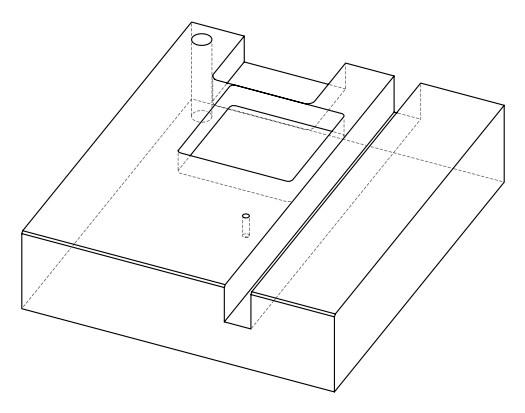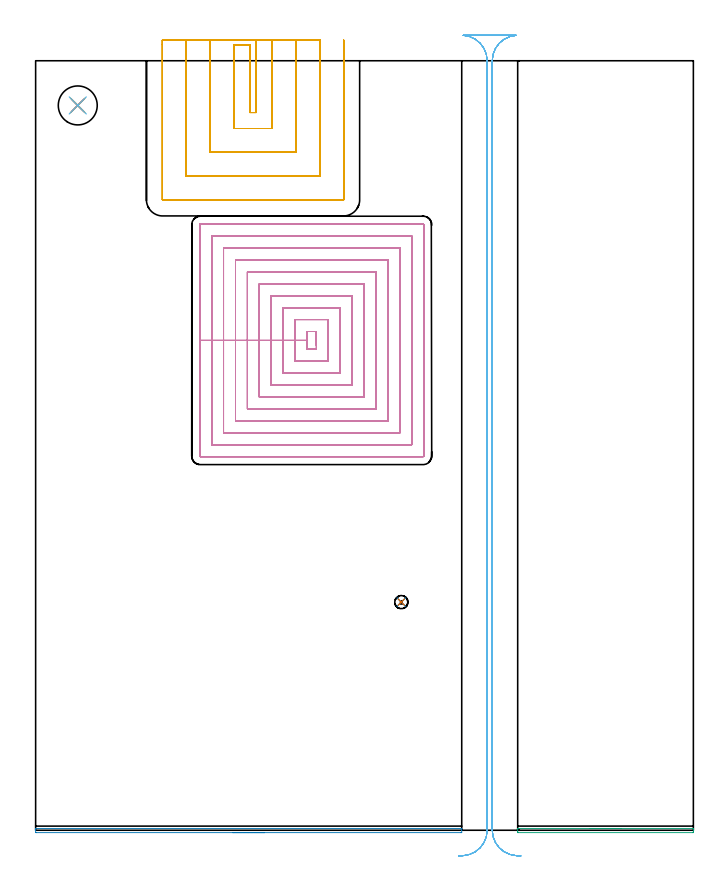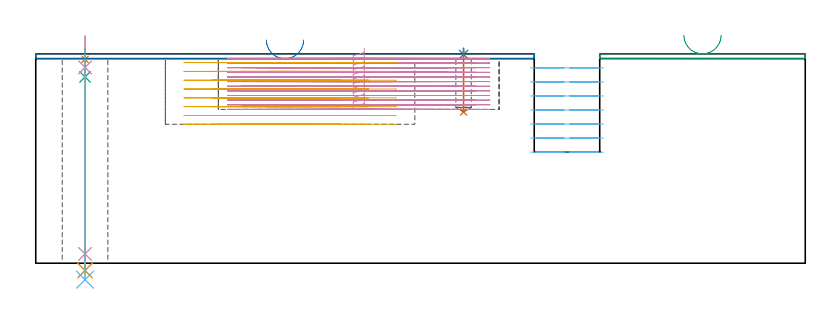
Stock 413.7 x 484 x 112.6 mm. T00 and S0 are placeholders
(PLAN: 12 operations, 9 tool changes, 119.6 min)
(1 SPOT_DRILL | STEP1HOLE | NXT0321_9005460120000 | 0.05 min | 182 mm3)
(2 SPOT_DRILL_1 | STEP1POCKET | NXT0321_9005460120000 | 0.03 min | 1 mm3)
(3 DRILL_BLIND_HOLE_INTO_CENTER | STEP1HOLE | UGT0301_200 | 0.06 min | 469 mm3)
(4 GUN_DRILL_THROUGH_HOLE | STEP1HOLE | UGT0307_007 | 0.61 min | 8176 mm3)
(5 DRILL_TO_ENLARGE_THROUGH_HOLE | STEP1HOLE | NXT0301_104 | 0.48 min | 8447 mm3)
(6 DRILL_TO_ENLARGE_THROUGH_HOLE_1 | STEP1HOLE | UGT0301_058 | 0.5 min | 35732 mm3)
(7 DRILL_BLIND_HOLE_INTO_CENTER_1 | STEP1POCKET | UGT0301_200 | 0.13 min | 1590 mm3)
(8 AREA_MILL | FG_CHAMFER_SURFACE | UGT0205_001 | 2.3 min | 903 mm3)
(9 AREA_MILL_1 | FG_CHAMFER_SURFACE_1 | UGT0205_001 | 1.04 min | 382 mm3)
(10 MILL_RECTANGULAR_POCKET | POCKET_RECTANGULAR_STRAIGHT | NXT0201_013 | Follow Part, ap 2.5, ae 75% | 75.74 min | 704071 mm3)
(11 MILL_SLOT | SLOT_PARTIAL_RECTANGULAR | UGT0201_094 | Follow Part, ap 5, ae 75% | 23.07 min | 494370 mm3)
(12 MILL_RECTANGULAR_SLOT | SLOT_RECTANGULAR | UGT0201_004 | Follow Part, ap 8, ae 75% | 15.57 min | 901321 mm3)
(TOOL NXT0321_9005460120000 | NC Spot Drill, 142deg, 12mm, Carbide, Uncoated | D12 PA142 FL30 Z2)
(TOOL UGT0301_200 | Twist Drill 8.3 mm | D8.3 PA118 FL72 Z2)
(TOOL UGT0307_007 | Gun Drill 10 mm | D10 PA130 FL24 Z1)
(TOOL NXT0301_104 | Carbide Drill 14mm [860.1-1400-112A1-MM 2214] | D14 PA140 FL123 Z2)
(TOOL UGT0301_058 | Twist Drill 24.5 mm | D24.5 PA118 FL160 Z2)
(TOOL UGT0205_001 | Chamfer Mill 20 x 3 x 45 deg. | D20 FL50 Z2)
(TOOL NXT0201_013 | ENDMILL 10mm | D10 FL30 Z4)
(TOOL UGT0201_094 | End mill 20 mm | D20 FL38 Z4)
(TOOL UGT0201_004 | End Mill 32 mm | D32 FL53 Z6)
(OP 1 SPOT_DRILL)
G17 G21 G94 G90
T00 M6
G54
G17 G0 G90 X26.5 Y455.9 S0 M3
G43 Z122.6 H0
G94 G81 G98 Z109.6 F250. R115.6
G80
M5
M2
(OP 2 SPOT_DRILL_1)
G17 G21 G94 G90
T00 M6
G54
G17 G0 G90 X230. Y143.5 S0 M3
G43 Z122.6 H0
G94 G81 G98 Z112.243 F250. R115.6
G80
M5
M2
(OP 3 DRILL_BLIND_HOLE_INTO_CENTER)
G17 G21 G94 G90
T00 M6
G54
G17 G0 G90 X26.5 Y455.9 S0 M3
G43 Z122.6 H0
G94 G81 G98 Z100.15 F250. R114.6
G80
M5
M2
(OP 4 GUN_DRILL_THROUGH_HOLE)
G17 G21 G94 G90
T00 M6
G54
G17 G0 G90 X26.5 Y455.9 M8
G43 Z122.6 H0
Z122.163
S716 M3
G94 G1 Z105.268 F125. M26
G4 X.084
Z5. F250.
G4 X.084
Z-3.832 F125.
G4 X.084
M5
M9
G0 Z122.163
Z122.6
M2
(OP 5 DRILL_TO_ENLARGE_THROUGH_HOLE)
G17 G21 G94 G90
T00 M6
G54
G17 G0 G90 X26.5 Y455.9 S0 M3
G43 Z122.6 H1
G94 G73 G98 Z-4.048 F250. Q12.961 R114.6
G80
M5
M2
(OP 6 DRILL_TO_ENLARGE_THROUGH_HOLE_1)
G17 G21 G94 G90
T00 M6
G54
G17 G0 G90 X26.5 Y455.9 S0 M3
G43 Z122.6 H0
G94 G73 G98 Z-8.861 F250. Q24.292 R114.6
G80
M5
M2
(OP 7 DRILL_BLIND_HOLE_INTO_CENTER_1)
G17 G21 G94 G90
T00 M6
G54
G17 G0 G90 X230. Y143.5 S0 M3
G43 Z122.6 H0
G94 G81 G98 Z81.3 F250. R114.6
G80
M5
M2
(OP 8 AREA_MILL)
G17 G21 G94 G90
T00 M6
G54
G17 G0 G90 X144. Y-1.5 S1061 M3
G43 Z122.6 H0
Z120.
G94 G1 X143.962 Z119.128 F250.
X143.848 Z118.263
X143.659 Z117.412
X143.397 Z116.58
X143.063 Z115.774
X142.66 Z115.
X142.192 Z114.264
X141.66 Z113.572
X141.071 Z112.929
X140.428 Z112.34
X139.736 Z111.808
X139. Z111.34
X138.226 Z110.937
X137.42 Z110.603
X136.588 Z110.341
X135.736 Z110.152
X134.872 Z110.038
X134. Z110.
X0.603
X0.37 Y-1.499 Z110.001
X0.003 Y-1.491 Z110.005
X0. Y-1.388 Z110.108
Y-0.2 Z111.295
Y0.419 Z111.918
Y0.804 Z112.303
X0.01 Y1.094 Z112.593
X0.157 Y1.1 Z112.6
X267.843
X267.99 Y1.094 Z112.593
X268. Y0.804 Z112.303
Y0.419 Z111.918
Y-0.2 Z111.295
Y-1.388 Z110.108
X267.997 Y-1.491 Z110.005
X267.629 Y-1.5 Z110.
X134.
X133.128 Z110.038
X132.264 Z110.152
X131.412 Z110.341
X130.58 Z110.603
X129.774 Z110.937
X129. Z111.34
X128.264 Z111.808
X127.572 Z112.34
X126.929 Z112.929
X126.34 Z113.572
X125.808 Z114.264
X125.34 Z115.
X124.937 Z115.774
X124.603 Z116.58
X124.341 Z117.412
X124.152 Z118.263
X124.038 Z119.128
X124. Z120.
G0 Z122.6
M5
M2
(OP 9 AREA_MILL_1)
G17 G21 G94 G90
T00 M6
G54
G17 G0 G90 X348.45 Y1.1 S1061 M3
G43 Z122.6 H0
G94 G1 X348.488 Z121.728 F250.
X348.602 Z120.863
X348.791 Z120.012
X349.053 Z119.18
X349.387 Z118.374
X349.79 Z117.6
X350.258 Z116.864
X350.79 Z116.172
X351.379 Z115.529
X352.022 Z114.939
X352.714 Z114.408
X353.45 Z113.94
X354.224 Z113.537
X355.03 Z113.203
X355.862 Z112.941
X356.714 Z112.752
X357.578 Z112.638
X358.45 Z112.6
X413.69 Y1.101 Z112.599
X413.7 Y0.88 Z112.379
Y-0.62 Z110.879
Y-1.079 Z110.417
Y-1.308 Z110.189
X413.698 Y-1.491 Z110.006
X413.584 Y-1.496 Z110.004
X413.371 Y-1.5 Z110.
X303.528 Y-1.499 Z110.001
X303.316 Y-1.496 Z110.004
X303.202 Y-1.491 Z110.006
X303.2 Y-1.308 Z110.188
Y-1.079 Z110.417
Y-0.62 Z110.879
X303.201 Y0.881 Z112.38
X303.21 Y1.101 Z112.599
X358.45 Y1.1 Z112.6
X359.322 Z112.638
X360.186 Z112.752
X361.038 Z112.941
X361.87 Z113.203
X362.676 Z113.537
X363.45 Z113.94
X364.186 Z114.408
X364.878 Z114.939
X365.521 Z115.529
X366.11 Z116.172
X366.642 Z116.864
X367.11 Z117.6
X367.513 Z118.374
X367.847 Z119.18
X368.109 Z120.012
X368.298 Z120.863
X368.412 Z121.728
X368.45 Z122.6
M5
M2
(OP 10 MILL_RECTANGULAR_POCKET)
G17 G21 G94 G90
T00 M6
G54
G17 G0 G90 X176.6 Y304.705 S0 M3
G43 Z122.6 H0
Z115.6
G94 G1 Y313.7 Z113.19 F250.
X170.7 Z111.609
Y308.1 Z110.108
Y302.5 F500.
X176.6
Y313.7
X170.7
Y308.1
X163.2
Y295.
X184.1
Y321.2
X163.2
Y308.1
X155.7
Y287.5
X191.6
Y328.7
X155.7
Y308.1
X148.2
Y280.
X199.1
Y336.2
X148.2
Y308.1
X140.7
Y272.5
X206.6
Y343.7
X140.7
Y308.1
X133.2
Y265.
X214.1
Y351.2
X133.2
Y308.1
X125.7
Y257.5
X221.6
Y358.7
X125.7
Y308.1
X118.2
Y250.
X229.1
Y366.2
X118.2
Y308.1
X110.7
Y242.5
X236.6
Y373.7
X110.7
Y308.1
X103.2
Y235.3
G3 X103.5 Y235. R0.3
G1 X243.8
G3 X244.1 Y235.3 R0.3
G1 Y380.9
G3 X243.8 Y381.2 R0.3
G1 X103.5
G3 X103.2 Y380.9 R0.3
G1 Y308.1
Y307.1
G0 X176.6 Y304.705 Z113.108
G1 Y313.7 Z110.698 F250.
X170.7 Z109.117
Y308.1 Z107.617
Y302.5 F500.
X176.6
Y313.7
X170.7
Y308.1
X163.2
Y295.
X184.1
Y321.2
X163.2
Y308.1
X155.7
Y287.5
X191.6
Y328.7
X155.7
Y308.1
X148.2
Y280.
X199.1
Y336.2
X148.2
Y308.1
X140.7
Y272.5
X206.6
Y343.7
X140.7
Y308.1
X133.2
Y265.
X214.1
Y351.2
X133.2
Y308.1
X125.7
Y257.5
X221.6
Y358.7
X125.7
Y308.1
X118.2
Y250.
X229.1
Y366.2
X118.2
Y308.1
X110.7
Y242.5
X236.6
Y373.7
X110.7
Y308.1
X103.2
Y235.3
G3 X103.5 Y235. R0.3
G1 X243.8
G3 X244.1 Y235.3 R0.3
G1 Y380.9
G3 X243.8 Y381.2 R0.3
G1 X103.5
G3 X103.2 Y380.9 R0.3
G1 Y308.1
Y307.1
G0 X176.6 Y304.705 Z110.617
G1 Y313.7 Z108.206 F250.
X170.7 Z106.625
Y308.1 Z105.125
Y302.5 F500.
X176.6
Y313.7
X170.7
Y308.1
X163.2
Y295.
X184.1
Y321.2
X163.2
Y308.1
X155.7
Y287.5
X191.6
Y328.7
X155.7
Y308.1
X148.2
Y280.
X199.1
Y336.2
X148.2
Y308.1
X140.7
Y272.5
X206.6
Y343.7
X140.7
Y308.1
X133.2
Y265.
X214.1
Y351.2
X133.2
Y308.1
X125.7
Y257.5
X221.6
Y358.7
X125.7
Y308.1
X118.2
Y250.
X229.1
Y366.2
X118.2
Y308.1
X110.7
Y242.5
X236.6
Y373.7
X110.7
Y308.1
X103.2
Y235.3
G3 X103.5 Y235. R0.3
G1 X243.8
G3 X244.1 Y235.3 R0.3
G1 Y380.9
G3 X243.8 Y381.2 R0.3
G1 X103.5
G3 X103.2 Y380.9 R0.3
G1 Y308.1
Y307.1
G0 X176.6 Y304.705 Z108.125
G1 Y313.7 Z105.715 F250.
X170.7 Z104.134
Y308.1 Z102.633
Y302.5 F500.
X176.6
Y313.7
X170.7
Y308.1
X163.2
Y295.
X184.1
Y321.2
X163.2
Y308.1
X155.7
Y287.5
X191.6
Y328.7
X155.7
Y308.1
X148.2
Y280.
X199.1
Y336.2
X148.2
Y308.1
X140.7
Y272.5
X206.6
Y343.7
X140.7
Y308.1
X133.2
Y265.
X214.1
Y351.2
X133.2
Y308.1
X125.7
Y257.5
X221.6
Y358.7
X125.7
Y308.1
X118.2
Y250.
X229.1
Y366.2
X118.2
Y308.1
X110.7
Y242.5
X236.6
Y373.7
X110.7
Y308.1
X103.2
Y235.3
G3 X103.5 Y235. R0.3
G1 X243.8
G3 X244.1 Y235.3 R0.3
G1 Y380.9
G3 X243.8 Y381.2 R0.3
G1 X103.5
G3 X103.2 Y380.9 R0.3
G1 Y308.1
Y307.1
G0 X176.6 Y304.705 Z105.633
G1 Y313.7 Z103.223 F250.
X170.7 Z101.642
Y308.1 Z100.142
Y302.5 F500.
X176.6
Y313.7
X170.7
Y308.1
X163.2
Y295.
X184.1
Y321.2
X163.2
Y308.1
X155.7
Y287.5
X191.6
Y328.7
X155.7
Y308.1
X148.2
Y280.
X199.1
Y336.2
X148.2
Y308.1
X140.7
Y272.5
X206.6
Y343.7
X140.7
Y308.1
X133.2
Y265.
X214.1
Y351.2
X133.2
Y308.1
X125.7
Y257.5
X221.6
Y358.7
X125.7
Y308.1
X118.2
Y250.
X229.1
Y366.2
X118.2
Y308.1
X110.7
Y242.5
X236.6
Y373.7
X110.7
Y308.1
X103.2
Y235.3
G3 X103.5 Y235. R0.3
G1 X243.8
G3 X244.1 Y235.3 R0.3
G1 Y380.9
G3 X243.8 Y381.2 R0.3
G1 X103.5
G3 X103.2 Y380.9 R0.3
G1 Y308.1
Y307.1
G0 X176.6 Y304.705 Z103.142
G1 Y313.7 Z100.731 F250.
X170.7 Z99.15
Y308.1 Z97.65
Y302.5 F500.
X176.6
Y313.7
X170.7
Y308.1
X163.2
Y295.
X184.1
Y321.2
X163.2
Y308.1
X155.7
Y287.5
X191.6
Y328.7
X155.7
Y308.1
X148.2
Y280.
X199.1
Y336.2
X148.2
Y308.1
X140.7
Y272.5
X206.6
Y343.7
X140.7
Y308.1
X133.2
Y265.
X214.1
Y351.2
X133.2
Y308.1
X125.7
Y257.5
X221.6
Y358.7
X125.7
Y308.1
X118.2
Y250.
X229.1
Y366.2
X118.2
Y308.1
X110.7
Y242.5
X236.6
Y373.7
X110.7
Y308.1
X103.2
Y235.3
G3 X103.5 Y235. R0.3
G1 X243.8
G3 X244.1 Y235.3 R0.3
G1 Y380.9
G3 X243.8 Y381.2 R0.3
G1 X103.5
G3 X103.2 Y380.9 R0.3
G1 Y308.1
Y307.1
G0 X176.6 Y304.705 Z100.65
G1 Y313.7 Z98.24 F250.
X170.7 Z96.659
Y308.1 Z95.158
Y302.5 F500.
X176.6
Y313.7
X170.7
Y308.1
X163.2
Y295.
X184.1
Y321.2
X163.2
Y308.1
X155.7
Y287.5
X191.6
Y328.7
X155.7
Y308.1
X148.2
Y280.
X199.1
Y336.2
X148.2
Y308.1
X140.7
Y272.5
X206.6
Y343.7
X140.7
Y308.1
X133.2
Y265.
X214.1
Y351.2
X133.2
Y308.1
X125.7
Y257.5
X221.6
Y358.7
X125.7
Y308.1
X118.2
Y250.
X229.1
Y366.2
X118.2
Y308.1
X110.7
Y242.5
X236.6
Y373.7
X110.7
Y308.1
X103.2
Y235.3
G3 X103.5 Y235. R0.3
G1 X243.8
G3 X244.1 Y235.3 R0.3
G1 Y380.9
G3 X243.8 Y381.2 R0.3
G1 X103.5
G3 X103.2 Y380.9 R0.3
G1 Y308.1
Y307.1
G0 X176.6 Y304.705 Z98.158
G1 Y313.7 Z95.748 F250.
X170.7 Z94.167
Y308.1 Z92.667
Y302.5 F500.
X176.6
Y313.7
X170.7
Y308.1
X163.2
Y295.
X184.1
Y321.2
X163.2
Y308.1
X155.7
Y287.5
X191.6
Y328.7
X155.7
Y308.1
X148.2
Y280.
X199.1
Y336.2
X148.2
Y308.1
X140.7
Y272.5
X206.6
Y343.7
X140.7
Y308.1
X133.2
Y265.
X214.1
Y351.2
X133.2
Y308.1
X125.7
Y257.5
X221.6
Y358.7
X125.7
Y308.1
X118.2
Y250.
X229.1
Y366.2
X118.2
Y308.1
X110.7
Y242.5
X236.6
Y373.7
X110.7
Y308.1
X103.2
Y235.3
G3 X103.5 Y235. R0.3
G1 X243.8
G3 X244.1 Y235.3 R0.3
G1 Y380.9
G3 X243.8 Y381.2 R0.3
G1 X103.5
G3 X103.2 Y380.9 R0.3
G1 Y308.1
Y307.1
G0 X176.6 Y304.705 Z95.667
G1 Y313.7 Z93.256 F250.
X170.7 Z91.675
Y308.1 Z90.175
Y302.5 F500.
X176.6
Y313.7
X170.7
Y308.1
X163.2
Y295.
X184.1
Y321.2
X163.2
Y308.1
X155.7
Y287.5
X191.6
Y328.7
X155.7
Y308.1
X148.2
Y280.
X199.1
Y336.2
X148.2
Y308.1
X140.7
Y272.5
X206.6
Y343.7
X140.7
Y308.1
X133.2
Y265.
X214.1
Y351.2
X133.2
Y308.1
X125.7
Y257.5
X221.6
Y358.7
X125.7
Y308.1
X118.2
Y250.
X229.1
Y366.2
X118.2
Y308.1
X110.7
Y242.5
X236.6
Y373.7
X110.7
Y308.1
X103.2
Y235.3
G3 X103.5 Y235. R0.3
G1 X243.8
G3 X244.1 Y235.3 R0.3
G1 Y380.9
G3 X243.8 Y381.2 R0.3
G1 X103.5
G3 X103.2 Y380.9 R0.3
G1 Y308.1
Y307.1
G0 X176.6 Y304.705 Z93.175
G1 Y313.7 Z90.765 F250.
X170.7 Z89.184
Y308.1 Z87.683
Y302.5 F500.
X176.6
Y313.7
X170.7
Y308.1
X163.2
Y295.
X184.1
Y321.2
X163.2
Y308.1
X155.7
Y287.5
X191.6
Y328.7
X155.7
Y308.1
X148.2
Y280.
X199.1
Y336.2
X148.2
Y308.1
X140.7
Y272.5
X206.6
Y343.7
X140.7
Y308.1
X133.2
Y265.
X214.1
Y351.2
X133.2
Y308.1
X125.7
Y257.5
X221.6
Y358.7
X125.7
Y308.1
X118.2
Y250.
X229.1
Y366.2
X118.2
Y308.1
X110.7
Y242.5
X236.6
Y373.7
X110.7
Y308.1
X103.2
Y235.3
G3 X103.5 Y235. R0.3
G1 X243.8
G3 X244.1 Y235.3 R0.3
G1 Y380.9
G3 X243.8 Y381.2 R0.3
G1 X103.5
G3 X103.2 Y380.9 R0.3
G1 Y308.1
Y307.1
G0 X176.6 Y304.705 Z90.683
G1 Y313.7 Z88.273 F250.
X170.7 Z86.692
Y308.1 Z85.192
Y302.5 F500.
X176.6
Y313.7
X170.7
Y308.1
X163.2
Y295.
X184.1
Y321.2
X163.2
Y308.1
X155.7
Y287.5
X191.6
Y328.7
X155.7
Y308.1
X148.2
Y280.
X199.1
Y336.2
X148.2
Y308.1
X140.7
Y272.5
X206.6
Y343.7
X140.7
Y308.1
X133.2
Y265.
X214.1
Y351.2
X133.2
Y308.1
X125.7
Y257.5
X221.6
Y358.7
X125.7
Y308.1
X118.2
Y250.
X229.1
Y366.2
X118.2
Y308.1
X110.7
Y242.5
X236.6
Y373.7
X110.7
Y308.1
X103.2
Y235.3
G3 X103.5 Y235. R0.3
G1 X243.8
G3 X244.1 Y235.3 R0.3
G1 Y380.9
G3 X243.8 Y381.2 R0.3
G1 X103.5
G3 X103.2 Y380.9 R0.3
G1 Y308.1
Y307.1
G0 X176.6 Y304.705 Z88.192
G1 Y313.7 Z85.781 F250.
X170.7 Z84.201
Y308.1 Z82.7
Y302.5 F500.
X176.6
Y313.7
X170.7
Y308.1
X163.2
Y295.
X184.1
Y321.2
X163.2
Y308.1
X155.7
Y287.5
X191.6
Y328.7
X155.7
Y308.1
X148.2
Y280.
X199.1
Y336.2
X148.2
Y308.1
X140.7
Y272.5
X206.6
Y343.7
X140.7
Y308.1
X133.2
Y265.
X214.1
Y351.2
X133.2
Y308.1
X125.7
Y257.5
X221.6
Y358.7
X125.7
Y308.1
X118.2
Y250.
X229.1
Y366.2
X118.2
Y308.1
X110.7
Y242.5
X236.6
Y373.7
X110.7
Y308.1
X103.2
Y235.3
G3 X103.5 Y235. R0.3
G1 X243.8
G3 X244.1 Y235.3 R0.3
G1 Y380.9
G3 X243.8 Y381.2 R0.3
G1 X103.5
G3 X103.2 Y380.9 R0.3
G1 Y308.1
Y307.1
G0 Z122.6
M5
M2
(OP 11 MILL_SLOT)
G17 G21 G94 G90
T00 M6
G54
G17 G0 G90 X138.8 Y497. S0 M3
G43 Z122.6 H0
Z107.862
G94 G1 Y494. F250.
Y451.4 F500.
X134.7
Y494.
X124.7
Y441.4
X148.8
Y494.
Y497. F250.
X109.7
Y494.
Y426.4 F500.
X163.8
Y494.
Y497. F250.
X94.7
Y494.
Y411.4 F500.
X178.8
Y494.
Y497. F250.
X79.7
Y494.
Y396.6 F500.
G3 X79.9 Y396.4 R0.2
G1 X193.6
G3 X193.8 Y396.6 R0.2
G1 Y494.
Y497. F250.
G0 X138.8 Z103.125
G1 Y494.
Y451.4 F500.
X134.7
Y494.
X124.7
Y441.4
X148.8
Y494.
Y497. F250.
X109.7
Y494.
Y426.4 F500.
X163.8
Y494.
Y497. F250.
X94.7
Y494.
Y411.4 F500.
X178.8
Y494.
Y497. F250.
X79.7
Y494.
Y396.6 F500.
G3 X79.9 Y396.4 R0.2
G1 X193.6
G3 X193.8 Y396.6 R0.2
G1 Y494.
Y497. F250.
G0 X138.8 Z98.387
G1 Y494.
Y451.4 F500.
X134.7
Y494.
X124.7
Y441.4
X148.8
Y494.
Y497. F250.
X109.7
Y494.
Y426.4 F500.
X163.8
Y494.
Y497. F250.
X94.7
Y494.
Y411.4 F500.
X178.8
Y494.
Y497. F250.
X79.7
Y494.
Y396.6 F500.
G3 X79.9 Y396.4 R0.2
G1 X193.6
G3 X193.8 Y396.6 R0.2
G1 Y494.
Y497. F250.
G0 X138.8 Z93.65
G1 Y494.
Y451.4 F500.
X134.7
Y494.
X124.7
Y441.4
X148.8
Y494.
Y497. F250.
X109.7
Y494.
Y426.4 F500.
X163.8
Y494.
Y497. F250.
X94.7
Y494.
Y411.4 F500.
X178.8
Y494.
Y497. F250.
X79.7
Y494.
Y396.6 F500.
G3 X79.9 Y396.4 R0.2
G1 X193.6
G3 X193.8 Y396.6 R0.2
G1 Y494.
Y497. F250.
G0 X138.8 Z88.912
G1 Y494.
Y451.4 F500.
X134.7
Y494.
X124.7
Y441.4
X148.8
Y494.
Y497. F250.
X109.7
Y494.
Y426.4 F500.
X163.8
Y494.
Y497. F250.
X94.7
Y494.
Y411.4 F500.
X178.8
Y494.
Y497. F250.
X79.7
Y494.
Y396.6 F500.
G3 X79.9 Y396.4 R0.2
G1 X193.6
G3 X193.8 Y396.6 R0.2
G1 Y494.
Y497. F250.
G0 X138.8 Z84.175
G1 Y494.
Y451.4 F500.
X134.7
Y494.
X124.7
Y441.4
X148.8
Y494.
Y497. F250.
X109.7
Y494.
Y426.4 F500.
X163.8
Y494.
Y497. F250.
X94.7
Y494.
Y411.4 F500.
X178.8
Y494.
Y497. F250.
X79.7
Y494.
Y396.6 F500.
G3 X79.9 Y396.4 R0.2
G1 X193.6
G3 X193.8 Y396.6 R0.2
G1 Y494.
Y497. F250.
G0 X138.8 Z79.437
G1 Y494.
Y451.4 F500.
X134.7
Y494.
X124.7
Y441.4
X148.8
Y494.
Y497. F250.
X109.7
Y494.
Y426.4 F500.
X163.8
Y494.
Y497. F250.
X94.7
Y494.
Y411.4 F500.
X178.8
Y494.
Y497. F250.
X79.7
Y494.
Y396.6 F500.
G3 X79.9 Y396.4 R0.2
G1 X193.6
G3 X193.8 Y396.6 R0.2
G1 Y494.
Y497. F250.
G0 X138.8 Z74.7
G1 Y494.
Y451.4 F500.
X134.7
Y494.
X124.7
Y441.4
X148.8
Y494.
Y497. F250.
X109.7
Y494.
Y426.4 F500.
X163.8
Y494.
Y497. F250.
X94.7
Y494.
Y411.4 F500.
X178.8
Y494.
Y497. F250.
X79.7
Y494.
Y396.6 F500.
G3 X79.9 Y396.4 R0.2
G1 X193.6
G3 X193.8 Y396.6 R0.2
G1 Y494.
Y497. F250.
G0 Z122.6
M5
M2
(OP 12 MILL_RECTANGULAR_SLOT)
G17 G21 G94 G90
T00 M6
G54
G17 G0 G90 X305.215 Y-16.154 S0 M3
G43 Z122.6 H0
Z105.043
G94 G1 X302.221 Y-15.97 F250.
G2 X287.2 Y0. R16. F500.
G1 Y484.
G2 X302.221 Y499.97 R16.
G1 Y500.
X268.979
Y499.97
G2 X284. Y484. R16.
G1 Y0.
G2 X268.979 Y-15.97 R16.
G1 X265.985 Y-16.154 F250.
G0 X305.215 Z97.486
G1 X302.221 Y-15.97
G2 X287.2 Y0. R16. F500.
G1 Y484.
G2 X302.221 Y499.97 R16.
G1 Y500.
X268.979
Y499.97
G2 X284. Y484. R16.
G1 Y0.
G2 X268.979 Y-15.97 R16.
G1 X265.985 Y-16.154 F250.
G0 X305.215 Z89.929
G1 X302.221 Y-15.97
G2 X287.2 Y0. R16. F500.
G1 Y484.
G2 X302.221 Y499.97 R16.
G1 Y500.
X268.979
Y499.97
G2 X284. Y484. R16.
G1 Y0.
G2 X268.979 Y-15.97 R16.
G1 X265.985 Y-16.154 F250.
G0 X305.215 Z82.371
G1 X302.221 Y-15.97
G2 X287.2 Y0. R16. F500.
G1 Y484.
G2 X302.221 Y499.97 R16.
G1 Y500.
X268.979
Y499.97
G2 X284. Y484. R16.
G1 Y0.
G2 X268.979 Y-15.97 R16.
G1 X265.985 Y-16.154 F250.
G0 X305.215 Z74.814
G1 X302.221 Y-15.97
G2 X287.2 Y0. R16. F500.
G1 Y484.
G2 X302.221 Y499.97 R16.
G1 Y500.
X268.979
Y499.97
G2 X284. Y484. R16.
G1 Y0.
G2 X268.979 Y-15.97 R16.
G1 X265.985 Y-16.154 F250.
G0 X305.215 Z67.257
G1 X302.221 Y-15.97
G2 X287.2 Y0. R16. F500.
G1 Y484.
G2 X302.221 Y499.97 R16.
G1 Y500.
X268.979
Y499.97
G2 X284. Y484. R16.
G1 Y0.
G2 X268.979 Y-15.97 R16.
G1 X265.985 Y-16.154 F250.
G0 X305.215 Z59.7
G1 X302.221 Y-15.97
G2 X287.2 Y0. R16. F500.
G1 Y484.
G2 X302.221 Y499.97 R16.
G1 Y500.
X268.979
Y499.97
G2 X284. Y484. R16.
G1 Y0.
G2 X268.979 Y-15.97 R16.
G1 X265.985 Y-16.154 F250.
G0 Z122.6
M5
M2
